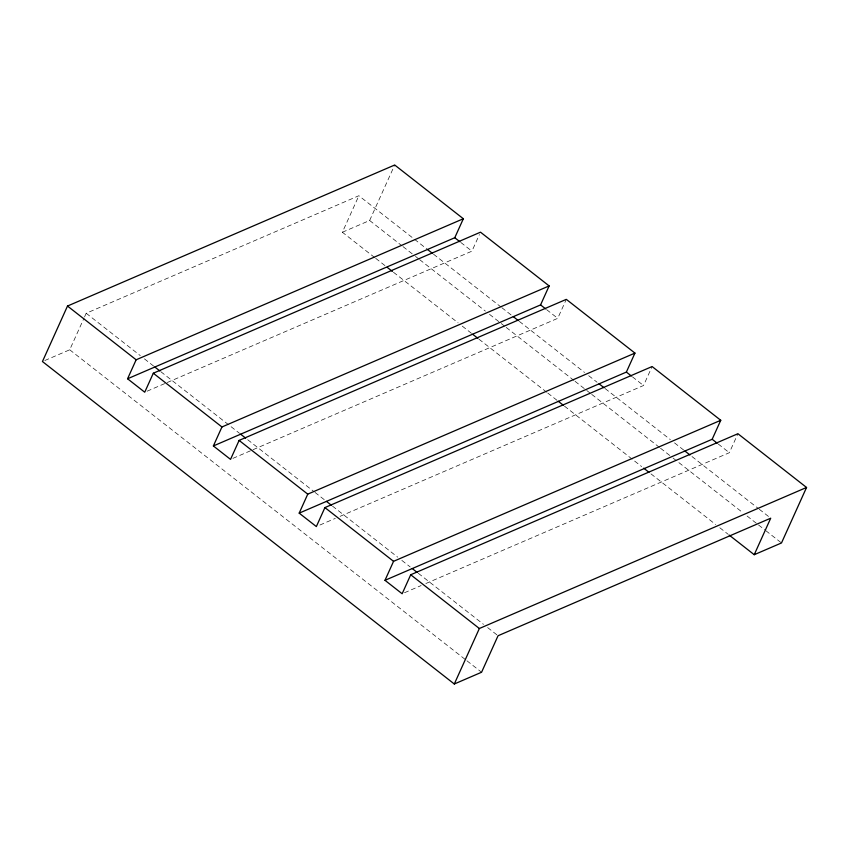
<?xml version="1.0" encoding="UTF-8"?>
<svg xmlns="http://www.w3.org/2000/svg" width="849" height="849" viewBox="0 0 849 849"><rect width="100%" height="100%" fill="white"/><g stroke="black" fill="none" stroke-linecap="round" stroke-linejoin="round"><path stroke-width="0.64" stroke-dasharray="4.25 3.18" d="M44.817 360.517L69.714 349.788L84.072 317.982M84.603 316.804L86.195 313.27L358.862 195.737L427.503 249.479M374.696 257.555L342.37 232.244L358.862 195.737M342.37 232.244L369.644 220.496L394.7 165.003M167.264 382.496L471.927 251.166L479.43 234.557M253.066 449.683L557.729 318.343L566.304 299.357M340.056 516.351L643.531 385.52L652.106 366.545M425.858 583.528L729.333 452.708L737.908 433.722M147.11 391.187L166.075 383.005M232.913 458.364L251.877 450.193M319.903 525.032L335.313 518.389M404.517 592.729L421.115 585.566M460.827 242.474L471.927 251.166M546.629 309.652L557.729 318.343M632.431 376.829L643.531 385.52M718.233 444.006L729.333 452.708M433.552 254.222L500.825 306.892M501.865 307.709L513.305 316.666M519.365 321.4L584.547 372.446M588.707 375.704L597.027 382.209M605.167 388.587L670.349 439.623M674.509 442.881L683.87 450.203M691.977 456.55L758.231 508.434M759.271 509.241L770.712 518.198M369.644 220.496L401.959 245.796M403.01 246.613L414.471 255.591M415.522 256.409L418.642 258.86M419.693 259.677L485.373 311.105M489.544 314.374L505.187 326.621M506.227 327.438L573.998 380.501M575.049 381.318L590.681 393.565M591.732 394.382L659.503 447.444M660.543 448.261L672.015 457.24M673.055 458.057L742.917 512.754M747.088 516.012L757.51 524.183M758.56 525L764.811 529.893M765.851 530.71L781.494 542.957M375.736 258.372L385.128 265.716M393.469 272.253L458.11 322.864M462.281 326.133L471.662 333.477M478.963 339.186L546.735 392.249M547.775 393.066L557.167 400.42M564.458 406.13L641.621 466.547M651.003 473.891L715.654 524.502M719.825 527.77L728.166 534.297M86.195 313.27L140.287 355.614M144.447 358.872L154.847 367.023M160.896 371.756L239.609 433.383M247.706 439.729L313.971 491.603M315.011 492.42L324.371 499.753M332.5 506.121L397.693 557.156M401.853 560.414L410.173 566.93M418.313 573.298L483.495 624.333M487.655 627.591L497.015 634.925M69.714 349.788L465.931 660.002M466.971 660.819L481.574 672.249"/><path stroke-width="1.27" d="M754.23 554.705L781.494 542.957L806.55 487.464L737.908 433.722L410.714 574.762L402.15 593.748L384.99 580.313L712.173 439.273L720.748 420.287L652.106 366.545L324.912 507.585L316.348 526.571L299.188 513.136L626.371 372.085L634.946 353.099L566.304 299.357L239.11 440.408L230.535 459.383L213.375 445.948L540.569 304.908L549.144 285.922L480.502 232.18L153.308 373.22L144.733 392.206L127.573 378.771L454.767 237.731L463.342 218.745L394.7 165.003L67.506 306.043L42.45 361.536L454.3 683.997L481.574 672.249L498.055 635.742L770.712 518.198L754.23 554.705L729.206 535.114M127.573 378.771L136.148 359.785L463.342 218.745M213.375 445.948L221.95 426.973L549.144 285.922M299.188 513.136L307.752 494.15L634.946 353.099M384.99 580.313L393.554 561.327L720.748 420.287M454.3 683.997L479.356 628.504L806.55 487.464M454.767 237.731L459.818 241.678M540.569 304.908L545.62 308.856M626.371 372.085L631.423 376.043M712.173 439.273L717.225 443.22M427.503 249.479L432.544 253.437M513.305 316.666L518.346 320.614M599.107 383.844L604.148 387.791M684.91 451.021L689.961 454.968M387.208 267.35L392.418 271.436M472.713 334.294L477.923 338.369M558.207 401.237L563.418 405.313M643.701 468.17L648.923 472.256M154.847 367.023L159.888 370.971M240.649 434.2L245.69 438.148M326.451 501.377L331.492 505.325M412.253 568.554L417.294 572.513M67.506 306.043L136.148 359.785M153.308 373.22L221.95 426.973M239.11 440.408L307.752 494.15M324.912 507.585L393.554 561.327M410.714 574.762L479.356 628.504"/></g></svg>
